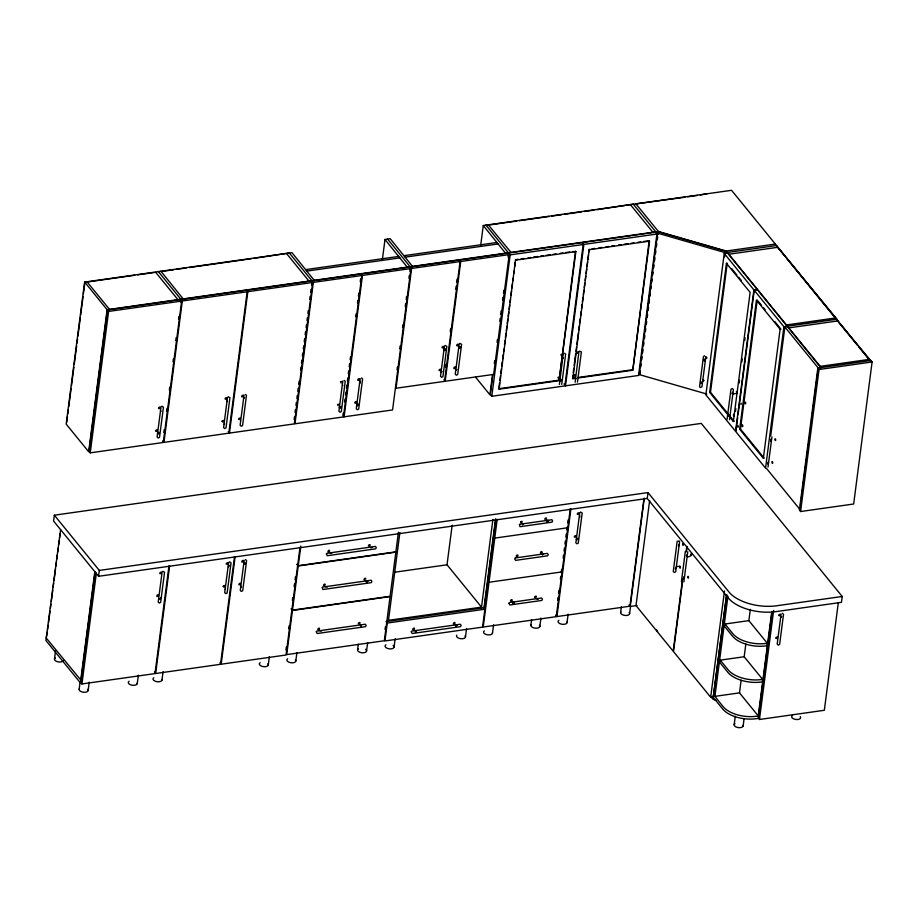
<?xml version="1.0" encoding="UTF-8"?>
<svg xmlns="http://www.w3.org/2000/svg" width="918" height="918" viewBox="0 0 918 918"><rect width="100%" height="100%" fill="white"/><g stroke="black" fill="none" stroke-linecap="round" stroke-linejoin="round"><path stroke-width="1.38" d="M54.346 515.193L53.588 521.057L98.57 576.297L647.236 498.451L728.192 597.859A36.25 18.555 7.4 0 0 775.94 611.629L841.462 602.334L842.219 596.47L701.283 423.405L54.346 515.193L99.328 570.422L98.57 576.297M66.727 422.337L67.462 416.68M67.829 413.857L68.38 409.612M68.747 406.789L71.145 388.406M71.512 385.571L73.899 367.189M74.266 364.366L76.653 345.983M77.02 343.148L77.571 338.914M77.938 336.08L80.325 317.697M80.692 314.874L83.079 296.491M83.446 293.657L84.915 282.342L134.705 275.285M87.21 282.021L109.701 309.641M47.277 632.353L46.221 638.021L81.036 680.318M47.644 629.53L48.195 625.307M48.562 622.496L50.02 611.239M50.387 608.427L50.938 604.205M51.305 601.382L52.762 590.125M53.129 587.313L53.68 583.091M54.047 580.279L55.505 569.011M55.872 566.199L56.423 561.977M56.79 559.165L57.329 554.942M57.696 552.131L58.247 547.908M58.614 545.085L59.165 540.863M59.532 538.051L60.072 533.828M54.495 658.998L55.585 650.575M107.119 309.699L88.667 451.725L66.176 424.116L84.617 281.975L107.119 309.699L658.401 231.485L726.207 251.027L775.331 244.062M107.406 309.963L89.035 451.369L90.239 452.849L163.278 442.476L181.649 301.07L180.444 299.601L107.406 309.963L108.599 311.431L90.239 452.849M79.155 689.28L80.073 682.269M94.818 571.684L80.382 682.843L45.9 640.5L60.622 529.606M81.954 683.956L96.31 573.429L95.105 571.948L80.75 682.487L81.954 683.956L154.993 673.594L168.981 565.89M88.128 690.577L89.218 682.154M155.67 272.313L178.161 299.922M160.352 407.902C160.466 405.549 156.967 408.533 159.33 408.762M161.017 406.835L157.093 437.014L158.171 438.001L159.525 437.358L163.438 407.179L161.82 406.181M180.444 302.079L180.823 299.245L158.309 271.521M163.84 432.435L164.207 429.601M166.594 411.218L166.961 408.395M169.348 390.012L169.715 387.178M173.02 361.726L173.387 358.904M175.774 340.521L176.141 337.686M178.528 319.303L178.895 316.481M163.943 442.384L182.303 300.978L181.11 299.509L245.967 290.306L247.16 291.775L228.8 433.181L163.943 442.384L162.738 440.915M183.393 299.176L160.948 271.258L158.619 271.889M137.264 683.612L138.354 675.189M162.13 571.891L158.206 602.07L159.284 603.069L160.639 602.426L164.563 572.247L162.945 571.248M160.616 597.962L160.18 598.846M234.503 556.595L220.515 664.299L155.658 673.502L169.646 565.798M161.993 680.1L163.083 671.678M227.503 397.391L223.59 427.581L224.669 428.568L226.012 427.926L229.936 397.746L228.318 396.748M229.454 433.089L247.814 291.683L246.621 290.214L311.477 281.011L312.671 282.48L294.311 423.886L229.454 433.089L228.249 431.621M243.385 396.117C243.27 393.501 239.908 397.425 242.696 396.886M244.05 395.05L240.126 425.229L241.204 426.216L242.559 425.585L246.483 395.394L245.404 394.407M228.628 562.459L224.703 592.638L225.782 593.625L227.136 592.994L231.049 562.814L229.431 561.816M230.028 566.073L229.993 565.488M300.014 547.3L286.026 655.004L221.169 664.207L235.157 556.503M243.522 561.323C243.396 558.695 240.046 562.631 242.822 562.091M244.188 560.255L240.264 590.435L241.342 591.421L242.696 590.779L246.609 560.6L245.531 559.613M245.576 563.859L245.542 563.285M286.691 253.724L309.182 281.333M294.127 419.503L294.494 416.669M295.045 412.423L295.412 409.6M295.963 405.354L296.33 402.532M296.881 398.286L297.248 395.463M297.799 391.217L298.166 388.383M298.717 384.149L299.084 381.314M300.553 370L300.92 367.177M301.471 362.931L301.838 360.108M302.389 355.863L302.756 353.04M303.307 348.794L303.674 345.96M304.237 341.726L304.604 338.891M305.155 334.657L305.522 331.823M306.073 327.577L306.44 324.754M306.991 320.508L307.358 317.685M307.909 313.44L308.276 310.617M309.745 299.302L310.112 296.468M310.663 292.234L311.03 289.399M311.581 285.154L312.131 280.919L360.602 274.034L361.807 275.515L343.435 416.921L294.965 423.795L313.325 282.388L312.131 280.919M314.426 280.587L291.97 252.668L84.628 282.09M268.286 665.022L269.376 656.6M285.946 649.864L286.313 647.052M288.688 628.715L289.055 625.892M292.372 600.395L292.727 597.629M294.162 586.591L294.517 583.837M295.057 579.694L295.412 576.94M292.452 610.447L286.714 654.603L384.332 640.753L390.058 596.597L292.452 610.447L291.247 608.978M298.224 565.993L395.842 552.143L390.104 596.287L292.486 610.137L298.224 565.993L297.03 564.513M398.423 532.233L395.876 551.833L298.27 565.683L300.806 546.084M295.803 661.109L296.893 652.698M342.804 381.039L338.891 411.218L339.97 412.205L341.312 411.574L345.237 381.383L344.158 380.396M343.183 413.192L342.896 415.349L344.101 416.829L392.571 409.944L410.943 268.538L409.738 267.069L361.267 273.943L362.461 275.423L344.101 416.829M344.64 401.935L345.007 399.112M345.558 394.889L345.925 392.078M346.465 387.855L346.832 385.032M347.383 380.809L347.75 377.998M348.301 373.775L348.668 370.952M349.207 366.73L349.574 363.918M350.125 359.695L350.492 356.873M355.714 316.71L356.069 313.933M357.481 303.089L357.848 300.255M358.399 295.986L358.766 293.152M360.246 281.792L360.613 278.946M356.54 402.417C356.425 399.789 353.074 403.713 355.851 403.186M359.5 379.65C359.615 377.298 356.115 380.27 358.479 380.511M360.166 378.572L356.253 408.751L357.331 409.749L358.674 409.107L362.599 378.927L361.52 377.929M382.416 259.335L384.998 239.472L390.242 238.726L412.687 266.645M357.584 649.783L358.318 644.172M407.443 267.39L384.998 239.472M397.035 369.862L397.402 367.039M399.778 348.714L400.145 345.902M402.52 327.577L402.887 324.754M405.274 306.44L405.641 303.617M406.181 299.394L406.548 296.571M408.935 278.246L409.302 275.434M409.853 271.2L410.392 266.977L458.874 260.092L460.079 261.573L444.519 381.36L396.037 388.245L411.597 268.446L410.392 266.977M366.546 651.08L367.648 642.657M385.044 629.461L385.388 626.833M387.27 623.058L384.94 640.971L482.558 627.12L484.888 609.208L483.683 607.739L386.065 621.589L387.27 623.058L484.888 609.208M388.36 621.268L399.881 532.578M394.063 647.167L395.165 638.756M444.438 346.109L440.514 376.288L441.592 377.275L442.946 376.632L446.859 346.453L445.241 345.455M445.609 367.2L445.976 364.4M450.233 331.605L450.589 328.851M455.741 289.147L456.108 286.313M456.671 282.044L457.038 279.21M445.173 381.268L460.733 261.481L459.528 260.001L508.01 253.127L509.203 254.596L493.654 374.395L445.173 381.268L443.968 379.8M459.172 344.009L455.248 374.188L456.338 375.187L457.68 374.544L461.605 344.365L459.987 343.366M480.688 245.393L483.27 225.53L731.554 190.301L870.241 360.602M488.468 225.094L510.993 252.393M388.486 620.338L481.514 607.142L447.02 564.788L452.172 525.153M505.715 253.448L483.27 225.53M492.564 374.533L489.925 394.797L475.535 377.126M492.874 374.647L490.292 394.442L491.796 396.278L564.845 385.916L583.205 244.509L581.714 242.673L508.664 253.035L508.113 257.269M494.32 363.471L494.687 360.648M497.063 342.345L497.43 339.534M499.805 321.231L500.172 318.408M500.723 314.185L501.136 311.007M502.548 300.106L502.915 297.294M503.466 293.072L503.833 290.26M491.796 396.278L510.167 254.871L508.664 253.035M465.472 637.046L466.562 628.623M498.956 387.304L499.507 383.047M499.885 380.213L500.436 375.955M500.803 373.121L501.354 368.864M501.721 366.03L502.272 361.772M502.639 358.938L503.202 354.681M503.569 351.846L503.936 349.012M504.487 344.755L505.038 340.498M505.405 337.663L505.956 333.406M506.323 330.572L506.885 326.315M507.252 323.48L507.803 319.223M508.17 316.389L508.721 312.131M509.088 309.297L509.639 305.04M510.006 302.206L510.385 299.371M510.936 295.114L511.487 290.857M511.854 288.022L512.405 283.765M512.772 280.931L513.139 278.097M513.69 273.839L514.069 271.005M514.619 266.748L515.17 262.491M572.694 251.543L575.861 251.612L559.096 380.672L499.151 389.175L515.537 259.656L518.326 259.266M481.388 608.06L492.909 519.381M483.797 609.322L495.536 518.991M484.119 609.322L495.823 519.244M497.212 519.198L483.212 627.028L556.262 616.666L570.262 508.836M492.496 633.202L493.586 624.791M559.096 380.672L575.483 251.153M563.227 353.843L559.418 384.458M561.736 384.378L565.66 354.187L564.581 353.2M530.868 625.192L531.591 619.581M565.499 385.824L583.859 244.417L582.368 242.57L655.406 232.208L656.909 234.056L638.549 375.462L565.499 385.824L563.996 383.988M539.83 626.489L540.92 618.066M575.643 378.331L572.855 378.721L572.843 375.428M573.211 372.593L573.761 368.336M574.129 365.502L575.609 354.153M575.976 351.319L576.527 347.061M576.894 344.227L578.374 332.878M578.742 330.044L579.292 325.787M579.66 322.952L580.21 318.695M580.578 315.861L581.128 311.604M581.507 308.769L582.058 304.512M582.425 301.678L582.976 297.421M583.343 294.586L583.894 290.329M584.261 287.495L584.812 283.237M585.191 280.403L585.741 276.146M586.109 273.312L586.659 269.054M587.027 266.22L587.577 261.963M587.945 259.128L588.507 254.871M588.874 252.037L589.241 249.203L572.855 378.721M578.948 351.605L575.138 382.232M577.456 382.14L581.381 351.961L579.338 351.112M557.639 600.269L558.006 597.457M558.557 593.235L558.924 590.412M560.382 579.155L560.749 576.343M561.3 572.121L561.655 569.309M563.124 558.041L563.491 555.229M564.042 551.007L564.398 548.195M564.949 543.972L565.316 541.161M565.867 536.938L566.234 534.115M566.773 529.893L567.14 527.081M567.691 522.858L568.058 520.047M643.943 498.508L629.955 606.201L556.916 616.575L570.904 508.87M576.148 536.479C576.263 534.127 572.763 537.11 575.127 537.34M579.097 513.713C579.212 511.36 575.712 514.344 578.088 514.573M579.763 512.634L575.85 542.813L576.929 543.812L578.271 543.169L582.196 512.99L580.578 511.992M567.014 622.634L568.116 614.211M630.632 204.921L653.123 232.541M578.432 377.929L632.789 370.218L649.187 240.7M632.789 370.218L649.554 241.159L589.608 249.662M706.791 394.051L639.261 374.59L657.632 233.172L658.631 231.875L726.161 251.337L725.163 252.645L724.612 256.879M639.949 373.511L640.271 371.044M640.821 366.798L641.189 363.976M641.739 359.73L642.107 356.907M642.657 352.673L643.025 349.838M643.575 345.604L643.943 342.781M644.493 338.535L644.861 335.713M645.411 331.467L645.779 328.644M646.329 324.398L646.697 321.575M647.247 317.341L647.615 314.507M648.165 310.273L648.533 307.45M649.083 303.204L649.451 300.381M650.001 296.135L650.369 293.312M650.919 289.067L651.287 286.244M651.837 282.01L652.205 279.175M652.755 274.941L653.123 272.118M653.673 267.872L654.041 265.05M654.591 260.804L654.959 257.981M655.509 253.735L655.877 250.912M656.427 246.678L656.795 243.844M657.345 239.609L657.713 236.787M658.08 233.952L658.401 231.485L635.91 203.865L684.874 197.221M658.355 234.033L658.631 231.875M620.614 612.467L621.348 606.844M637.069 605.501L630.241 606.465L644.321 498.13M629.576 613.752L630.494 606.741M647.236 498.451L647.993 492.576L99.328 570.422M649.623 500.689L636.002 605.559L673.192 651.206L682.579 578.937M679.607 541.654L675.682 571.834L674.34 572.476L673.261 571.478L677.174 541.299L679.389 541.058M705.862 356.609L701.937 386.788L700.331 387.534L699.527 386.765L703.452 356.586L704.519 355.759M679.538 566.876C680.066 564.65 681.076 569.344 679.733 567.886M681.431 581.519L685.344 551.339M724.233 253.46L705.873 394.866L735.559 431.322L753.919 289.916L724.233 253.46L727.515 252.989L757.201 289.445L753.919 289.916M686.067 552.016L686.813 546.348M682.51 582.138L673.491 651.585L710.67 697.244L713.297 696.865M686.561 550.961L687.112 546.715M725.886 253.494L726.207 251.027L821.117 367.567M683.853 581.863L687.777 551.684M729.787 415.957L734.182 421.351L733.356 421.465L709.671 392.376L726.436 263.317L727.251 263.202L710.486 392.261L728.043 413.811M728.559 254.286L777.695 247.309M687.708 576.906C688.236 574.679 689.246 579.384 687.903 577.927M690.669 554.139C694.054 553.026 688.454 559.246 686.343 555.792M727.067 419.377L730.98 389.198L732.335 388.555L733.413 389.553L729.489 419.733M733.356 421.465L750.121 292.406L726.436 263.317M735.467 411.425L735.834 408.579M739.151 383.058L739.518 380.224M741.916 361.784L742.283 358.949M744.682 340.509L745.049 337.675M737.693 417.552L735.857 431.689L765.543 468.146L783.915 326.728L754.229 290.283L757.499 289.813L787.185 326.269M738.061 414.718L754.229 290.283M763.351 458.289L739.656 429.199L756.421 300.14L780.105 329.229L763.351 458.289L764.166 458.174L740.482 429.085L757.235 300.025M741.974 425.355C742.501 423.129 743.5 427.834 742.157 426.377M744.934 402.589C745.955 400.328 745.898 406.112 744.946 402.933M710.67 697.244L724.474 590.951M758.991 718.312L756.18 718.702A25.371 12.99 7.4 0 1 722.764 709.075L713.24 697.382L726.551 594.772M726.735 594.68L713.24 697.382M771.797 611.445L758.234 715.891L739.495 692.872L714.927 696.36L727.94 596.149M744.177 656.749L720.274 660.145L719.953 662.612L727.894 672.378A25.371 12.99 7.4 0 0 761.32 682.005L762.307 681.867L762.629 679.4L744.177 656.749L745.818 644.138M748.87 620.625L724.956 624.022L724.635 626.489L732.587 636.254A25.371 12.99 7.4 0 0 766.014 645.882L766.989 645.744L767.31 643.277L748.87 620.625L750.327 609.414M770.718 435.889L784.867 327.003L787.483 326.636L820.921 367.693M734.17 724.681L735.272 716.258M786.141 324.983L835.265 318.007M768.022 467.044L771.946 436.865M739.495 692.872L741.124 680.261M788.539 327.921L837.675 320.956M771.889 462.087C772.405 459.861 773.415 464.554 772.072 463.108M774.838 439.309C775.366 437.094 776.364 441.787 775.033 440.33M743.144 725.977L744.05 718.955M772.084 611.698L758.279 718.002L759.473 719.482L824.33 710.28L838.318 602.575M759.473 719.482L773.644 610.367M781.103 613.958L777.19 644.138L778.269 645.125L779.623 644.482L783.536 614.303L782.457 613.316M817.835 368.038L799.394 510.064L800.588 511.533L853.66 504.005L872.1 361.979L870.895 360.499L817.835 368.038L819.04 369.506L800.588 511.533M800.485 505.233L801.035 500.987M801.403 498.164L801.953 493.918M802.321 491.096L802.871 486.85M803.239 484.015L803.789 479.781M804.157 476.947L804.707 472.701M805.075 469.878L805.625 465.633M805.993 462.81L806.543 458.564M806.911 455.741L807.461 451.495M807.829 448.673L808.379 444.427M808.747 441.592L809.297 437.358M809.665 434.524L810.215 430.29M810.583 427.455L811.133 423.209M811.501 420.387L812.051 416.141M812.419 413.318L812.969 409.072M813.348 406.249L813.899 402.004M814.266 399.169L814.817 394.935M815.184 392.101L815.735 387.866M816.102 385.032L817.571 373.718M817.938 370.895L818.305 368.061L784.867 327.003M819.877 366.408L869.002 359.431L859.156 347.337M329.619 551.282C329.78 548.321 326.062 552.67 329.149 551.81M325.224 585.087C325.661 582.414 321.702 585.787 324.433 585.764M414.477 629.105C414.902 626.42 410.943 629.794 413.685 629.771M522.629 524.763L523.512 523.788M517.97 555.929C518.395 553.244 514.436 556.629 517.178 556.606M542.125 552.498C542.297 549.538 538.568 553.898 541.654 553.026M542.412 554.988L543.307 554.013M536.341 597.113C536.766 594.439 532.807 597.813 535.538 597.79M322.138 587.428L322.895 589.517L371.297 582.655L371.893 581.392L371.136 580.222L322.62 587.084M682.544 543.789C683.899 542.572 683.176 547.415 682.51 544.454M733.39 414.466C734.503 413.089 734.366 417.747 733.425 415.475M157.242 430.978C158.183 428.339 153.765 431.035 156.37 431.54M157.644 433.17L158.332 432.401M159.307 433.514L159.239 432.424M226.689 398.779C227.457 395.796 223.051 399.537 226.149 399.238M227.251 400.65L227.136 401.545M161.316 573.268C161.786 569.998 157.712 574.737 161.075 573.532M240.275 419.193C241.296 416.898 237.131 418.631 239.093 419.744M225.403 588.484L225.289 589.379M240.413 584.399C240.883 581.128 236.81 585.868 240.172 584.663M240.964 586.281L241.032 587.371M339.442 407.374L340.13 406.605M341.106 407.718L341.037 406.628M359.753 382.14L360.453 381.372M356.804 404.907L357.492 404.149M358.456 405.263L358.399 404.172M443.624 347.486C444.381 344.502 439.986 348.243 443.073 347.945M444.025 349.666L444.714 348.909M445.678 350.022L445.62 348.932M441.065 372.444L442.086 371.572M458.759 347.578L459.459 346.809M460.423 347.922L460.354 346.832M455.81 370.344L456.82 369.484M559.865 380.178L560.554 379.409M578.133 352.994C578.604 349.724 574.53 354.463 577.892 353.258M780.702 617.516L781.723 616.655M703.59 359.363L703.658 360.544M705.311 360.476L704.599 360.969M369.954 545.82C371.285 542.928 366.374 545.923 369.369 546.199M370.539 547.713L372.295 547.461M319.315 629.381C320.428 626.133 315.631 630.218 319.039 629.61M366.144 581.519L366.936 580.853M360.43 625.514L361.222 624.848M454.812 623.643C455.925 620.396 451.128 624.481 454.536 623.873M455.397 625.525L456.51 624.814L457.175 625.571M546.302 519.14C547.633 516.249 542.722 519.244 545.705 519.519M546.876 521.034L547.679 520.357M511.98 600.831C513.093 597.584 508.297 601.669 511.705 601.072M512.554 602.724L513.678 602.013L514.344 602.77M639.261 374.59L640.271 373.282M224.531 423.164L224.348 424.518M227.572 564.1C229.27 560.99 223.923 564.272 227.262 564.295M440.422 370.516C442.12 367.407 436.773 370.688 440.124 370.711M561.277 380.798L561.632 379.639M579.751 515.629L579.832 517.098M577.824 539.589L578.179 538.441M780.059 615.599C781.757 612.49 776.41 615.771 779.749 615.794M777.098 638.366C778.797 635.256 773.449 638.538 776.789 638.561M732.128 393.891L732.495 392.353M736.431 391.47L736.936 393.386L732.426 394.017M741.044 404.608L741.228 403.254M678.62 546.118L678.792 544.764M686.79 556.159L686.962 554.805M330.193 553.175L331.765 553.21M325.81 586.981L326.406 586.602M320.095 630.976L320.692 630.597M359.581 623.861C361.807 620.993 356.104 623.356 359.259 624.01M415.051 630.987L416.623 631.033M536.915 599.006L538.476 599.052M519.393 524.453L520.013 526.702L552.028 522.158L552.636 520.908L551.879 519.726L519.737 524.27M700.882 381.957L700.973 383.552M515.25 557.96L514.757 559.177L515.641 560.359L547.656 555.815L548.264 554.564L547.38 553.382L515.365 557.926M244.027 398.045L244.658 397.746M158.114 596.31C155.532 597.767 157.368 593.189 158.55 595.426M228.903 565.259L228.421 566.808M574.932 376.024C572.706 377.47 573.67 373.316 575.288 374.877M577.089 538.212L576.355 539.279L576.871 539.876M367.361 582.402L366.42 582.528M548.092 521.906L546.933 521.883M416.072 632.158L415.418 632.353M513.77 603.608L512.611 603.574M454.858 368.623C452.413 369.277 454.766 365.456 455.592 367.556M561.873 355.679L560.749 354.876L562.344 354.13M244.796 562.952L243.809 564.398M705.563 356.941L707.078 357.917L705.667 358.536M702.614 379.708L704.037 380.362L703.027 381.452M137.505 274.884L154.27 272.508M162.325 271.361L173.628 269.766M176.451 269.364L186.343 267.953M189.177 267.551L251.36 258.727M254.183 258.337L288.688 253.024M486.173 225.415L516.616 221.1M519.427 220.699L548.987 216.499M551.81 216.109L561.655 214.709M564.478 214.307L581.358 211.909M584.181 211.507L594.026 210.119M596.849 209.717L632.617 204.232M687.674 196.831L697.473 195.431M700.273 195.041L706.975 193.675M305.763 269.605L398.791 256.409M404.035 255.663L497.063 242.467M306.968 271.074L399.996 257.878M405.228 257.132L498.256 243.936M108.599 311.431L181.649 301.07M182.303 300.978L247.16 291.775M247.814 291.683L312.671 282.48M313.325 282.388L361.807 275.515M362.461 275.423L410.943 268.538M411.597 268.446L460.079 261.573M460.733 261.481L509.203 254.596M510.167 254.871L583.205 244.509M583.859 244.417L656.909 234.056M521.114 258.865L523.903 258.474M528.079 257.878L530.868 257.488M533.656 257.086L537.845 256.489M540.633 256.099L543.422 255.697M546.21 255.307L550.387 254.711M553.175 254.32L555.964 253.919M560.152 253.334L562.929 252.932M565.717 252.542L569.906 251.945M592.03 248.801L594.818 248.411M598.995 247.814L601.783 247.424M605.972 246.827L608.76 246.437M611.537 246.035L614.326 245.645M618.514 245.049L621.302 244.647M624.091 244.257L628.268 243.66M631.056 243.27L633.845 242.868M638.033 242.283L640.821 241.882M643.61 241.491L647.787 240.895M515.916 260.115L575.861 251.612M727.4 252.496L776.536 245.531M783.915 326.728L836.975 319.2L776.651 246.024L784.89 256.145M780.105 329.229L780.931 329.114L774.792 321.564M558.718 380.213L498.772 388.716L499.151 389.175M572.476 378.262L575.265 377.86M578.053 377.47L632.422 369.759M819.04 369.506L872.1 361.979M709.671 392.376L710.486 392.261M739.656 429.199L740.482 429.085M494.756 538.109L567.806 527.747M394.878 572.189L447.02 564.788M364.974 580.015C362.53 580.233 365.502 576.768 365.857 579.029M489.03 582.253L562.068 571.891M676.417 566.704L679.802 566.222M361.325 626.546L360.705 626.524M456.28 626.558L455.661 626.546M842.219 596.47L776.708 605.765A36.25 18.555 7.4 0 1 728.961 591.995L647.993 492.576M767.31 643.277L766.335 643.415A25.371 12.99 7.4 0 1 732.908 633.776L724.956 624.022M762.629 679.4L761.642 679.538A25.371 12.99 7.4 0 1 728.215 669.899L720.274 660.145M713.722 694.892L723.086 706.608A25.371 12.99 7.4 0 0 756.501 716.235L759.312 715.845M457.485 345.948C455.385 345.879 457.99 342.896 458.552 344.778M459.551 348.484L458.725 347.888M444.817 350.573L443.979 349.976M558.58 378.549L557.949 377.332L559.567 377.103M341.117 382.978L340.486 381.762L342.104 381.532M357.595 405.813L356.758 405.217M338.168 405.745L337.526 404.528L339.155 404.299M340.234 408.281L339.396 407.684M158.435 434.076L157.609 433.468M729.317 416.783L729.397 414.89M767.85 464.106L767.93 462.202M691.3 555.516L690.749 554.839M548 520.311L548.666 521.068M367.269 580.807L367.923 581.564M326.728 586.556L327.37 587.027M321.013 630.551L321.656 631.022M657.632 233.172L725.163 252.645M563.296 358.307L562.78 357.71M576.056 378.847L575.54 378.25M560.336 381.073L559.819 380.488M360.235 383.036L359.718 382.45M342.873 385.503L342.357 384.906M161.075 411.298L160.558 410.702M159.239 599.133L158.722 598.536M704.485 359.156L705.345 360.166M770.73 439.309L770.661 441.202M675.361 568.758L675.843 567.542M683.612 576.894L683.531 578.799M701.857 382.083L702.385 382.932M870.712 360.625L836.619 319.671L857.366 345.145M786.692 258.36L836.321 319.292M731.635 268.584L736.902 275.056M738.657 277.202L741.285 280.438M758.119 301.093L761.63 305.407M763.386 307.564L765.13 309.722M633.271 204.129L655.773 231.852M766.496 468.421L799.934 509.479M485.874 225.048L508.377 252.771M387.614 239.093L410.105 266.713M713.573 694.708L714.927 696.36M629.048 604.996L630.241 606.465M289.354 253.035L311.845 280.656M555.711 615.094L556.916 616.575M297.065 564.214L298.27 565.683M291.293 608.668L292.486 610.137M219.964 662.739L221.169 664.207M154.453 672.033L155.658 673.502M738.015 425.482L738.301 427.031L737.647 427.008M629.197 612.524A4.533 2.318 7.4 0 1 625.261 615.462A4.533 2.318 7.4 0 1 620.878 611.893M63.457 660.294A4.533 2.318 7.4 0 1 57.409 661.683A4.533 2.318 7.4 0 1 55.309 657.942M800.232 716.591A4.533 2.318 7.4 0 1 795.722 719.46A4.533 2.318 7.4 0 1 792.475 715.466M743.098 725.358A4.533 2.318 7.4 0 1 737.647 727.504A4.533 2.318 7.4 0 1 734.985 723.625M715.971 700.273A4.533 2.318 7.4 0 1 712.724 696.292M657.667 631.297A4.533 2.318 7.4 0 1 656.657 629.496M566.98 622.025A4.533 2.318 7.4 0 1 561.529 624.171A4.533 2.318 7.4 0 1 558.867 620.281M539.44 625.261A4.533 2.318 7.4 0 1 535.515 628.187A4.533 2.318 7.4 0 1 531.12 624.63M492.45 632.594A4.533 2.318 7.4 0 1 487.01 634.74A4.533 2.318 7.4 0 1 484.348 630.861M465.082 635.807A4.533 2.318 7.4 0 1 461.157 638.744A4.533 2.318 7.4 0 1 456.774 635.176M393.053 645.365A4.533 2.318 7.4 0 1 392.743 648.487A4.533 2.318 7.4 0 1 386.662 648.028A4.533 2.318 7.4 0 1 385.916 644.826M365.536 649.267A4.533 2.318 7.4 0 1 365.226 652.388A4.533 2.318 7.4 0 1 359.145 651.929A4.533 2.318 7.4 0 1 358.399 648.728M295.412 659.881A4.533 2.318 7.4 0 1 290.891 662.75A4.533 2.318 7.4 0 1 287.644 658.768M267.895 663.794A4.533 2.318 7.4 0 1 263.374 666.652A4.533 2.318 7.4 0 1 260.127 662.67M161.947 679.492A4.533 2.318 7.4 0 1 156.496 681.626A4.533 2.318 7.4 0 1 153.834 677.748M137.218 682.992A4.533 2.318 7.4 0 1 131.767 685.138A4.533 2.318 7.4 0 1 129.105 681.259M87.738 689.349A4.533 2.318 7.4 0 1 83.802 692.275A4.533 2.318 7.4 0 1 79.418 688.718M316.308 631.802L317.18 633.512L365.582 626.65L366.19 625.399L365.307 624.217L316.905 631.079L316.308 631.802M326.418 554.002L327.29 555.711L375.68 548.838L376.288 547.587L375.416 546.405L327.015 553.279L326.418 554.002M411.275 631.813L412.148 633.523L460.538 626.661L461.146 625.41L460.274 624.229L411.872 631.091L411.275 631.813M508.974 603.264L509.846 604.973L541.861 600.429L542.469 599.179L541.597 597.997L509.57 602.541L508.974 603.264M222.076 421.19C223.338 424.231 224.749 418.206 222.076 421.19M223.189 586.258C224.451 589.287 225.874 583.274 223.189 586.258M520.655 521.917C521.24 525.234 523.742 519.336 520.655 521.917"/></g></svg>
